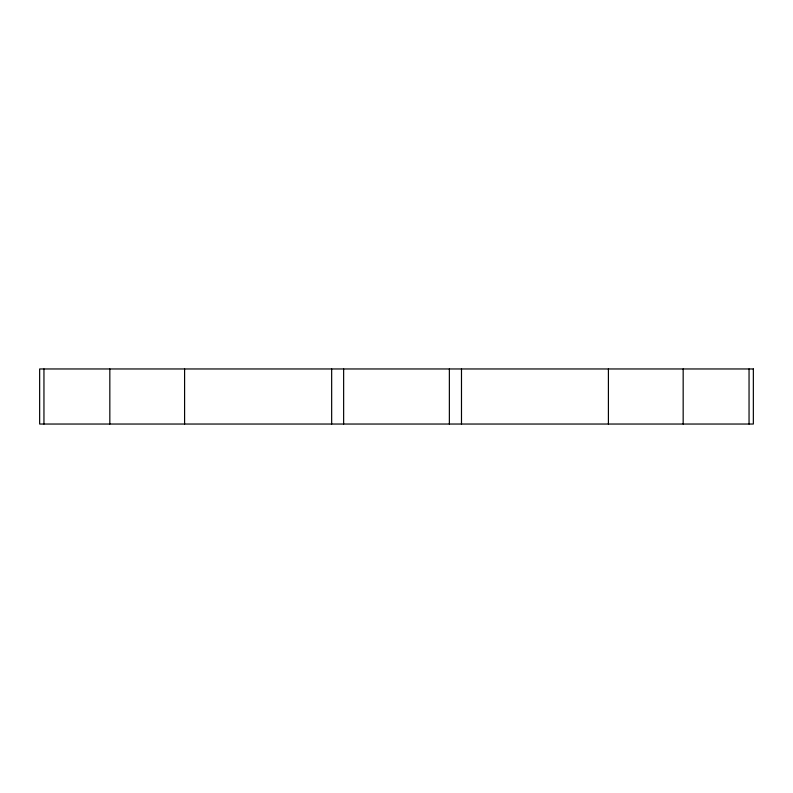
<?xml version="1.0" encoding="UTF-8"?>
<svg xmlns="http://www.w3.org/2000/svg" width="793" height="793" viewBox="0 0 793 793"><rect width="100%" height="100%" fill="white"/><g stroke="black" fill="none" stroke-linecap="round" stroke-linejoin="round"><path stroke-width="1.19" d="M749.048 368.963L749.048 424.037M683.169 368.963L683.169 424.037M608.409 368.963L608.409 424.037M461.486 368.963L461.486 424.037M449.363 368.963L449.363 424.037M343.637 368.963L343.637 424.037M331.662 368.963L331.662 424.037M184.591 368.963L184.591 424.037M109.83 368.963L109.83 424.037M43.952 368.963L43.952 424.037M753.35 368.963L39.65 368.963L39.65 424.037L753.35 424.037L753.35 368.963"/></g></svg>
